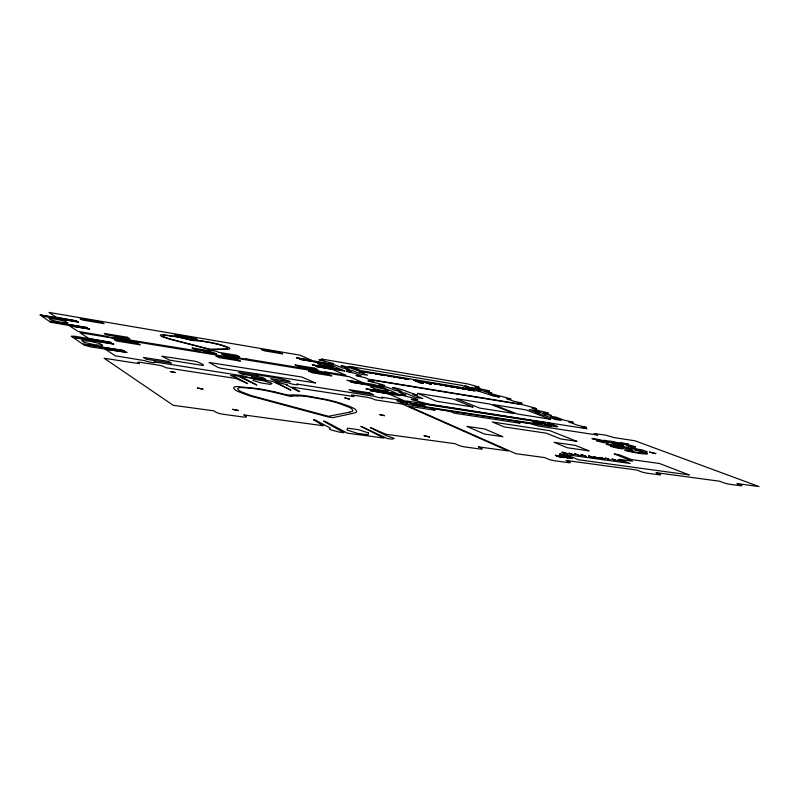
<?xml version="1.0" encoding="UTF-8"?>
<svg xmlns="http://www.w3.org/2000/svg" width="799" height="799" viewBox="0 0 799 799"><rect width="100%" height="100%" fill="white"/><g stroke="black" fill="none" stroke-linecap="round" stroke-linejoin="round"><path stroke-width="1.2" d="M352.709 410.726L351.9 408.898A32.739 4.414 12.5 0 0 349.133 407.25L337.697 402.986A24.469 3.276 12.5 0 0 332.654 401.567L330.486 401.008A25.638 3.436 12.5 0 0 324.744 399.68L307.985 396.694A29.563 3.985 12.5 0 0 301.762 396.034L297.558 395.895M655.749 453.662L649.607 452.174M601.257 458.087L605.213 459.195L599.659 457.497L602.766 458.107L600.548 457.647M621.612 461.123L617.717 460.054L621.802 460.963A10.177 1.228 14.4 0 1 622.361 461.193L623.25 461.692L621.083 461.383M617.357 460.913L614.151 460.004L615.31 460.514M402.906 378.506L399.75 377.787L402.946 378.476M352.848 367.65L349.253 366.911L351.7 367.52M580.933 454.851L582.661 455.08M574.591 453.972L578.356 454.831M618.696 447.59L613.292 446.491M642.516 451.085L637.093 449.987M348.354 366.441L351.64 367.091L350.172 366.691M626.845 447.78L629.153 448.039L624.029 446.661A5.303 0.579 14.3 0 0 624.019 446.971L616.598 444.154L623.23 445.363A7.471 0.799 14.2 0 0 623.33 444.813L618.965 443.954M604.024 441.877L598.761 440.808M611.015 445.393L618.786 447.43M611.714 442.057L616.838 443.085M634.845 448.908L642.546 450.946M349.612 412.174L328.469 416.299L252.664 395.974A48.18 6.562 12.2 0 1 249.777 395.036L242.087 392.109A32.519 4.464 12.1 0 1 239.061 390.481L237.633 388.813L238.631 387.845A24.09 3.306 12.1 0 1 241.028 387.555L250.007 388.124M596.733 439.81L604.074 441.727M618.925 444.114L611.694 442.227M567.39 453.992L562.027 452.334M562.027 452.194L563.704 452.424M566.731 453.792L564.404 453.223A8.419 1.059 14.1 0 1 562.886 452.574L565.083 452.953A9.049 1.149 14.1 0 1 566.531 453.562L566.791 453.722M291.136 396.314L288.179 395.845A70.372 10.007 12.1 0 0 279.241 393.587L274.417 392.439A35.366 4.884 12.1 0 0 264.439 390.312A35.615 4.914 12.1 0 0 250.137 388.174M649.637 452.004L655.769 453.612M585.837 456.449C586.096 456.958 586.706 456.059 584.279 455.75M598.241 458.177L599 458.336L593.198 456.519L595.435 457.408M631.04 446.052L630.381 446.002A5.184 0.549 14.2 0 1 626.506 445.163L626.376 445.592A7.8 0.829 14.2 0 0 629.482 446.301A10.757 1.139 14.2 0 0 634.276 447.08M427.395 382.921L430.651 383.68M575.34 454.152L577.657 454.711M615.12 459.924L611.774 459.145L614.441 459.894M464.798 386.067L467.765 386.676L465.437 386.197M368.369 372.733L364.544 372.014L365.552 372.314A6.382 0.639 12.8 0 0 367.19 372.524L367.84 372.594M618.526 460.174L621.123 460.883L618.526 460.274M423.36 383.26L420.614 382.751L421.273 382.961M447.63 385.967L444.184 385.378L444.993 385.508A6.122 0.589 13.2 0 0 446.551 385.767L447.1 385.837M437.193 384.259L436.054 384.039M333.632 417.507L353.458 413.213A69.563 9.368 12.3 0 0 356.724 411.665L355.695 409.607A37.483 5.054 12.5 0 0 351.72 407.35L349.762 406.501A41.977 5.673 12.5 0 0 346.796 405.343L340.704 403.275A28.434 3.815 12.5 0 0 333.822 401.308A30.202 4.055 12.5 0 0 331.315 400.679A29.333 3.935 12.5 0 0 325.912 399.4L307.325 395.994A34.307 4.624 12.5 0 0 298.946 395.056L294.202 394.886A82.167 11.336 12.8 0 0 288.02 395.205M604.434 459.045L603.265 458.846M556.204 455.44L559.959 456.109L555.315 455.25L558.271 456.559M471.4 389.672L472.948 389.922M394.177 376.788L395.895 377.048M374.971 373.562L376.489 373.812M397.363 377.617L396.923 377.577M385.358 375.61L384.489 375.43L385.468 375.54M615.08 460.034L617.387 460.833M572.114 458.556L565.093 456.489L566.851 456.728M348.983 366.571L350.092 366.731M413.602 380.054L417.527 380.813M430.591 383.75L430.152 383.71M363.805 371.705L364.873 371.905A6.881 0.689 12.8 0 1 366.481 372.184L367.84 372.534M454.481 386.916L456.339 387.475L455.859 387.315M464.239 388.773L463.3 388.404L464.299 388.704M422.801 383.111L421.642 382.961M474.506 390.491L473.977 390.341M612.523 459.325L613.652 459.525M571.275 458.336L570.576 458.266M352.199 367.51L351.55 367.43M581.722 455.021L583.689 455.52L583.17 455.56M467.295 386.906L469.143 387.245L467.185 386.666A13.323 1.248 13.3 0 0 466.726 386.566L464.848 386.147M414.192 380.204L414.711 380.254M394.756 376.928L395.395 377.008M595.555 457.328L598.281 458.087M418.556 382.032L419.225 382.192M382.611 374.831L384.669 375.24L383.061 374.971M434.426 383.5L437.233 384.199M427.994 383.061L429.123 383.2M634.766 449.907L637.013 449.957M440.409 384.748L441.058 384.858L437.952 384.119L440.329 384.748L439.47 384.599M613.063 446.421L610.905 446.411M380.893 374.571L383.31 375.15M471.979 389.812L473.507 390.062M443.295 384.978L447.66 385.907M461.542 388.004L463.31 388.354L462.042 388.144M622.421 461.552L620.214 461.103L621.272 461.333M617.008 443.145L619.265 443.235M598.651 440.778C589.083 439.49 615.17 445.632 606.821 441.837C605.422 440.419 582.052 436.314 596.753 439.999M441.807 384.988L442.486 385.128L438.851 384.289M460.004 387.775L461.842 388.244M197.613 340.754L200.249 340.993A16.559 1.728 12 0 1 204.005 341.513L208.978 342.391M381.383 374.711L382.561 374.901M402.237 378.366L401.308 378.207M434.966 383.9L433.827 383.63M433.278 383.38L434.606 383.7M460.474 387.914L461.582 388.154M426.976 382.471L422.961 381.562L428.354 382.771L424.908 382.331L427.675 382.611M435.105 383.66L435.605 383.939M364.264 371.745L367.17 372.274M375.79 373.732L376.349 373.842M562.316 454.961L565.093 455.34L561.847 454.761M563.515 455.65L567.28 456.169L559.45 453.952L563.555 454.651L560.598 454.241M170.287 335.87L164.944 335.29A13.353 1.398 11.8 0 0 163.415 335.3L162.806 336.129A18.067 1.898 11.8 0 0 164.414 337.008L168.289 338.386A27.935 2.916 11.8 0 0 171.415 339.315L209.668 349.203L224.729 348.873A36.614 3.805 11.9 0 0 227.385 348.544L227.625 347.875A18.327 1.918 11.9 0 0 226.526 347.175L221.343 345.288A13.833 1.438 12 0 0 217.538 344.249L216.938 344.099A14.492 1.508 12 0 0 213.173 343.24L203.845 341.233A19.256 2.007 12 0 0 198.162 340.444L195.835 340.244A45.483 4.824 12 0 0 191.81 340.084M569.347 453.163L573.792 454.891L570.027 453.502M607.749 458.686L604.923 458.157L608.409 458.746A9.988 1.208 14.4 0 0 609.377 459.545A8.619 1.049 14.4 0 0 610.226 459.964L609.647 459.884M618.756 445.842L622.491 446.401M414.431 380.124L415.041 380.224M608.978 441.278L604.204 440.289L629.212 449.837L633.088 450.406L626.855 447.949M414.681 380.164L416.039 380.484M445.023 385.767L449.008 386.436M450.426 386.676L454.391 387.335M456.369 387.665L460.304 388.324M461.712 388.554L465.627 389.213M466.926 389.423L470.821 390.072M472.009 390.272L475.884 390.921M446.851 386.267L447.43 386.376L445.223 385.847M468.853 389.952L468.943 389.922M421.812 382.581L419.825 382.192L420.883 382.621M469.452 387.575L470.681 388.134M469.992 387.875L468.953 387.695M470.152 387.835L471.18 388.014M369.258 372.674L373.562 373.393M439.7 384.459L441.857 384.918M448.459 385.907L452.414 386.566M373.852 373.513L370.496 372.953L371.715 373.303M450.396 386.376L450.596 386.436M400.409 378.077L401.158 378.177L400.539 378.107M468.214 387.145L465.867 386.566L467.215 386.896M584.149 455.81L583.07 455.55M376.798 374.132L375.57 373.802M421.992 383.101L421.233 382.891M377.158 374.262L374.961 373.642M455.18 386.936L455.829 387.125M435.395 383.7L436.574 384.019M395.235 376.918L395.974 377.068M473.198 390.292L469.712 389.383L471.16 389.832M429.183 383.54L425.637 382.611L427.075 383.071M395.934 377.398L392.379 376.469L395.735 377.298M400.689 378.197L400.429 378.147M434.376 383.56L432.708 383.32L433.268 383.45M209.328 342.222L213.972 343.171A16.579 1.728 12 0 1 217.628 344.019A16.939 1.768 12 0 1 218.996 344.369A15.96 1.658 12 0 1 222.701 345.388L225.817 346.406A23.481 2.447 11.9 0 1 227.266 346.946L228.184 347.335A20.984 2.187 11.9 0 1 229.812 348.304L229.553 349.043A38.931 4.045 11.9 0 1 226.756 349.403L210.297 349.592L170.626 339.415A30.672 3.206 11.8 0 1 166.651 338.227L162.327 336.689A20.145 2.117 11.8 0 1 160.759 335.89L160.279 335.141L161.258 334.771A15.491 1.618 11.8 0 1 163.026 334.761L175.091 336.369A16.829 1.758 11.8 0 1 178.467 337.008A21.873 2.297 11.8 0 1 184.709 338.357M584.359 455.78L585.068 455.939M467.515 386.796L465.408 386.257M350.242 367.001L352.878 367.61M351.081 367.16L352.229 367.46M415.86 380.384L418.906 381.343L413.652 380.184M349.762 366.901L348.354 366.491M461.163 388.194L459.974 387.885M369.448 372.753L371.305 373.173M472.209 390.351L473.218 390.551M467.125 389.503L468.104 389.692M461.912 388.634L462.661 388.813M448.658 385.987L450.147 386.307M456.569 387.745L457.318 387.924M450.626 386.746L452.833 387.285L452.194 387.155M435.745 383.969L435.135 383.86M472.878 390.162L471.4 389.752M458.736 387.865L459.545 388.024L457.398 387.305L458.586 387.825M439.55 384.419L439.6 384.429A7.63 0.739 13.2 0 0 439.041 384.239M428.933 383.43L427.385 382.991M582.601 455.16L584.309 455.62M563.655 452.514L567.49 453.872M439.81 384.439L440.499 384.629M178.577 337.278A19.556 2.057 11.8 0 1 184.16 338.486A45.613 4.894 11.7 0 1 191.72 340.324L193.398 340.624A41.828 4.434 12 0 1 197.643 340.764M456.279 387.175L457.338 387.505M458.356 387.715L457.927 387.605M376.689 373.922L377.617 374.162M568.798 457.208L566.241 456.778L569.417 458.107M396.214 377.128L396.893 377.398M420.224 382.721L419.725 382.581M568.848 457.108L571.415 458.207M458.276 387.695L457.118 387.395M378.696 374.441L378.896 374.431M558.481 456.619L562.426 457.128L558.711 456.179L559.18 456.379M455.36 387.235L454.551 386.956M439.08 384.569L438.551 384.419M367.4 372.324L368.419 372.674M615.17 460.574L613.472 459.984M457.378 387.934L458.766 388.274L458.187 388.164M446.212 386.037L446.801 386.197M558.371 456.589L561.367 456.948L560.688 456.589M420.224 382.651L419.225 382.431L419.904 382.571M400.958 378.127L400.389 377.947L402.287 378.267M396.384 377.168L397.463 377.537M569.018 457.148L572.214 458.366M377.837 374.212L378.426 374.302M444.204 385.328L443.325 385.108M473.767 390.701L473.128 390.581L474.097 390.791M447.11 385.777L445.842 385.438A6.602 0.639 13.2 0 0 444.294 385.178L443.934 385.248M429.492 383.34L430.072 383.53M603.125 458.806L601.857 458.236L604.473 458.956M584.808 455.959L585.867 456.349M468.564 389.812L469.093 389.962M421.552 382.571L422.801 383.011M348.993 366.621L350.381 366.951A14.152 1.418 12.7 0 1 350.891 367.051M558.421 456.489L556.164 455.61M463.4 388.953C461.812 388.584 465.388 389.463 463.3 388.983M421.662 382.601L422.631 382.831M394.746 377.078L394.197 376.878M601.767 457.887L602.346 457.957M635.035 449.987L635.065 449.997A8.949 0.959 14.3 0 0 644.194 452.104A8.949 0.959 14.3 0 0 646.761 451.735M610.925 446.421L611.065 446.461A9.039 0.999 14.2 0 0 620.334 448.599A9.039 0.999 14.2 0 0 623.1 448.249M583.709 456.109L584.598 456.349L583.55 456.059M474.077 390.222L473.398 390.082L474.197 390.272M364.234 371.905L363.765 371.825M417.178 380.773L418.017 380.993M422.301 382.801L423.41 383.16M473.847 390.222L474.546 390.411M381.413 374.801L382.232 375.031L380.893 374.701M473.887 389.153L472.738 389.023M468.653 389.253L464.788 388.604L469.193 389.652L468.054 389.213M467.745 389.093L467.295 389.023M467.615 389.143L468.434 389.463M431.52 384.169L429.283 383.64L429.972 383.919M430.701 384.109L431.39 384.379L429.153 383.85M621.732 461.083L622.451 461.413M414.961 380.614L414.212 380.304M601.188 458.127L600.429 457.757M391.12 376.299L389.652 376.049M390.421 376.249L391.49 376.679L386.926 375.59L390.711 376.479M580.503 455.69L581.003 455.899L577.657 455.4M568.908 453.383L569.387 453.572A5.094 0.639 14.1 0 0 569.857 453.552M354.656 368.409L352.369 367.87L352.988 368.129M356.953 369.528L355.575 369.358M353.727 368.319L354.347 368.579L352.059 368.039M419.215 382.331L418.516 382.142M612.543 459.435L614.451 459.805M631.07 446.002L629.562 445.532A14.092 1.508 14.3 0 0 627.624 445.143L620.274 443.046A5.004 0.529 14.2 0 1 620.384 442.816M581.682 455.12L580.953 454.961M575.34 454.232L574.581 454.062M634.835 449.068L630.021 447.83L642.216 449.977A8.799 0.949 14.3 0 1 646.9 451.765M610.995 445.552C597.752 442.596 615.969 445.043 618.616 446.491A8.889 0.979 14.2 0 1 623.25 448.289M352.749 410.746A65.428 8.809 12.3 0 1 349.582 412.174M291.056 396.294A75.515 10.407 12.8 0 1 297.608 395.914M333.682 417.527A6.901 0.999 12.5 0 1 327.001 416.659L251.206 396.284A52.914 7.211 12.2 0 1 247.011 394.936L238.412 391.66A36.374 5.004 12.1 0 1 235.046 389.832L233.488 387.964L234.666 386.866A27.955 3.835 12.1 0 1 237.443 386.526L259.006 388.753A30.032 4.115 12.1 0 1 263.95 389.652A39.57 5.463 12.1 0 1 275.096 392.019M275.086 392.029A92.255 13.313 12 0 1 288.099 395.215M184.699 338.367A49.928 5.363 11.7 0 1 191.85 340.094M170.347 335.89A19.695 2.067 11.8 0 1 178.557 337.248M566.891 456.748A4.225 0.549 14.2 0 1 568.808 457.068M609.677 459.884A9.099 1.109 14.4 0 1 607.849 458.776M569.278 453.333A4.085 0.509 14.1 0 1 568.838 453.363M635.275 446.861A4.994 0.529 14.2 0 0 634.046 446.311L626.935 444.544A11.865 1.248 14.2 0 1 625.607 444.274L624.289 443.874L628.453 444.174A7.331 0.779 14.2 0 0 625.617 443.535M635.235 446.851A4.834 0.509 14.2 0 1 635.195 447.08A6.522 0.689 14.2 0 1 634.246 447.07M620.274 442.786A8.819 0.939 14.2 0 1 625.677 443.565M608.998 441.188A6.332 0.679 14.2 0 1 609.397 441.118A6.602 0.709 14.2 0 1 613.882 441.807A7.461 0.799 14.2 0 1 619.135 443.195M516.743 421.722L520.039 423.22L454.481 413.203L452.124 412.204A4.454 0.519 13.3 0 0 446.132 410.646L433.907 408.768A4.484 0.529 13.2 0 0 432.519 409.198L434.846 410.197L408.419 406.162L515.854 453.682L544.698 457.587L547.844 458.936A5.293 0.709 14.1 0 0 555.065 460.843L568.469 462.641A5.263 0.699 14.2 0 0 569.238 461.822L566.052 460.474L636.823 470.042L640.139 471.37A5.084 0.629 14.6 0 0 647.12 473.198L659.135 474.806A5.064 0.619 14.6 0 0 659.335 473.957L655.989 472.628L719.659 481.238L723.095 482.536A4.914 0.559 14.9 0 0 729.837 484.294L740.663 485.742A4.894 0.549 15 0 0 740.393 484.873L736.938 483.575L759.05 486.571L635.015 440.798L614.051 437.592L605.982 435.195L594.146 433.557L597.712 435.095L537.917 425.957L530.666 423.65L516.773 421.692M238.492 410.546L232.619 409.338L238.492 410.546M346.396 371.325L355.365 373.513L361.398 376.099L355.974 375.41L356.404 375.76L365.083 377.667L368.798 379.265L521.937 404.344L517.682 402.736L522.007 403.285L521.308 402.886L513.467 401.158L506.536 398.551C524.544 401.777 481.368 391.48 490.017 393.537L499.435 397.083L493.652 396.134L476.514 390.441L480.339 391.081L471.29 387.655L476.963 388.614L486.052 392.039L491.735 392.988L485.193 390.531L489.457 391.101L488.858 390.751L481.318 389.073L474.956 386.686L479.2 387.255L478.631 386.916L467.465 383.87L321.468 359.031L324.694 360.409C306.666 357.702 337.118 363.575 333.453 364.154L328.119 363.495L336.808 365.582L342.491 368.009L349.113 369.118L341.133 365.732C348.983 366.711 356.054 370.337 363.575 372.434L359.2 371.705L367.54 375.22L360.878 374.122L352.599 370.596L345.947 369.488L351.8 371.994L346.456 371.285M400.519 401.438L407.79 403.125L400.539 401.408M554.236 425.767L547.485 424.119L554.236 425.767M162.117 356.284L169.768 360.179L201.508 365.233C208.08 366.481 196.384 360.898 193.967 361.068L162.137 356.264M368.489 432.908L368.209 434.786L357.423 433.338L347.036 430.002L347.545 428.174L358.212 429.632L368.489 432.908M384.489 415.66L379.575 414.541L384.489 415.66M586.336 427.365L581.922 426.876L586.915 428.753L426.017 403.715C428.314 403.355 398.961 397.383 417.208 399.949C423.24 399.57 385.418 392.229 405.822 395.086L398.891 392.119L405.922 393.248L415.73 397.403L422.771 398.521L412.903 394.356L417.527 395.096C409.098 392.738 401.198 388.564 392.399 387.505L401.807 391.5L394.806 390.371L388.104 387.515L378.616 385.188L384.149 385.817C389.562 385.428 354.147 378.566 373.832 381.413L370.057 379.795L523.375 404.883L535.68 408.269L536.419 408.679L532.064 408.149L539.465 410.926L547.555 412.713L548.334 413.143L543.969 412.614L551.59 415.48L545.667 414.531L535.08 410.536L529.148 409.577L539.695 413.572L535.69 412.933L540.284 414.681L544.299 415.32L555.265 419.475L561.288 420.424L550.291 416.279L556.234 417.228L564.094 420.174L572.424 422.012L573.263 422.501L568.878 421.982L576.988 425.018L586.336 427.365M246.282 359.3L224.589 355.375L221.503 353.817L239.69 356.813L236.564 355.265L218.467 352.289L216.469 351.27L208.639 349.982L210.616 350.991L192.06 347.925L194.966 349.453L213.613 352.519L216.659 354.077L203.306 351.89L204.055 352.419L202.117 352.399L195.206 350.561L113.997 337.438A4.674 0.529 11.3 0 1 110.831 337.478A4.674 0.529 11.3 0 1 105.178 335.989L77.893 331.335L69.623 325.922L89.758 329.088L50.677 322.247L49.638 321.538L87.461 327.65L48.949 321.068L41.578 316.034L78.582 322.087L39.95 314.926L76.784 320.968L56.25 317.183L48.999 312.429L299.945 355.156L311.6 360.249L296.339 357.822L326.581 363.215L328.249 363.925L299.535 359.25L329.358 364.404L341.892 369.807L312.169 364.863L343.051 370.307L344.808 371.066L315.555 366.371L332.903 369.557L345.977 375.27L324.764 371.795L325.772 372.384L323.555 372.274L317.593 370.616L245.433 358.791L246.282 359.3M542.461 423.949L535.68 422.351L542.451 423.919M202.896 389.103L197.413 387.974L202.826 389.183M315.315 382.911L221.373 368.349L218.107 367.45L209.018 362.466L301.682 377.008L315.315 382.911M286.402 384.868L298.247 391.32L299.695 391.54L291.755 387.056L354.017 396.614L351.89 395.625A4.634 0.569 12.7 0 1 353.777 395.255L366.971 397.283A4.604 0.559 12.8 0 1 373.053 398.881L375.23 399.87L402.366 404.034L508.184 450.926L478.411 446.871L481.368 448.219A5.413 0.769 13.6 0 1 479.999 448.998L465.328 447.011A5.453 0.779 13.5 0 1 457.947 445.043L455.04 443.695L385.967 434.286L370.396 427.625L386.396 435.675L394.207 438.411L392.149 439.17L387.285 438.511L360.878 426.306L384.019 438.072L347.385 433.168L325.153 421.353L323.505 421.123L343.989 432.708L338.866 432.019L331.106 429.922L329.378 428.993L330.217 428.064L315.186 419.974L313.508 419.745L323.405 425.767L243.755 414.921L246.042 416.299A6.152 0.979 11.8 0 1 242.766 416.938L223.95 414.391A6.222 0.999 11.6 0 1 216.03 412.224L213.852 410.846L173.243 405.313L104.13 358.252L139.475 363.675L137.937 362.706A5.263 0.689 11.3 0 1 141.343 362.496L157.603 365.003A5.213 0.679 11.4 0 1 164.035 366.721L165.653 367.7L235.945 378.486L247.68 383.64L236.524 377.637L230.521 375.55L237.653 375.969L256.789 385.028L240.609 376.429L272.579 381.383L290.966 390.212L275.435 381.822L287.171 384.758L286.402 384.868M429.463 436.983L424.189 435.755L429.463 436.983M349.343 399.011L344.709 397.932L349.333 399.031M175.39 372.544L170.207 371.515L175.381 372.564M421.443 405.233L414.232 403.555L421.443 405.233M271.8 383.3L270.671 384.429L261.103 382.961L252.764 380.374L254.052 379.275L263.53 380.743L271.8 383.3M400.988 395.265L399.49 395.605L369.967 390.561L388.574 393.887L404.254 400.738L381.682 397.233L382.391 397.552A4.494 0.529 12.9 0 1 380.714 397.912A4.494 0.529 12.9 0 1 374.741 396.364L296.819 384.039L297.468 384.359A4.714 0.579 12.3 0 1 295.231 384.669A4.714 0.579 12.3 0 1 289.108 383.061L274.407 380.554L270.661 378.666L290.207 381.712C279.45 377.298 267.355 377.128 256.119 374.252L258.526 375.48L238.531 372.344L242.067 374.202L262.172 377.338L265.867 379.225L251.475 376.988L252.085 377.308A4.834 0.609 12 0 1 249.538 377.587A4.834 0.609 12 0 1 243.345 375.949L154.267 361.887L154.776 362.197A5.144 0.659 11.4 0 1 151.52 362.396A5.144 0.659 11.4 0 1 145.178 360.709L115.366 355.835L105.178 349.183L127.061 352.409L90.567 346.876L84.364 345.218L83.086 344.349L124.254 350.651L82.237 343.78L73.208 337.617L113.848 344.149L113.408 343.87L72.419 337.068L71.221 336.259L74.776 336.219L111.221 342.511L88.839 338.486L80.02 332.724L349.333 376.738L363.155 382.781L347.016 380.354L373.792 384.499L381.243 386.766L350.831 382.052L351.47 382.331L382.571 387.335L397.493 393.767L365.912 388.753L366.591 389.053L398.891 394.366L400.988 395.265M398.272 377.468L399.949 378.047L398.311 377.468M418.856 381.542C411.495 381.233 428.484 383.24 417.937 381.692C425.278 382.002 408.339 380.004 418.856 381.542M388.144 390.821L383.6 390.711L374.611 388.664L370.277 386.766L374.881 386.906L383.75 388.923L388.144 390.821M333.632 367.25L320.888 365.113L317.253 363.525L321.807 363.805L329.947 365.652L333.632 367.25M102.392 345.288L94.841 344.788L84.434 342.431L81.728 340.614L89.318 341.143L99.565 343.46L102.392 345.288M67.775 322.846L60.704 322.237L51.296 320.099L49.079 318.611L56.19 319.25L65.458 321.348L67.775 322.846M596.124 457.697C595.395 457.827 599.48 458.566 596.174 457.727M560.648 455.879L559.919 455.78L564.034 457.507L564.713 457.607L561.567 456.279L568.029 458.057L560.648 455.879M689.088 474.876L578.406 459.755L566.002 454.581L630.181 463.48L619.734 459.345L632.508 461.133L614.191 453.942L618.746 454.591L631.41 459.555L659.495 463.51L689.088 474.876M588.893 455.899L589.263 456.788L592.978 457.557L588.893 455.899M590.95 456.898L589.133 456.159L590.95 456.898M588.903 450.826L567.39 447.76L553.987 442.296L575.32 445.383L588.903 450.826M502.691 436.673L484.474 434.047L466.766 426.356L484.733 428.993L502.691 436.673M576.818 441.328L560.788 438.971L546.366 433.198L504.159 426.896L492.304 421.982L549.892 430.691L576.818 441.328M538.616 424.249L414.881 405.203L410.396 403.245A7.461 0.879 13 0 0 400.459 400.669A7.461 0.879 13 0 0 397.862 401.308L403.785 403.924L551.12 426.566L544.449 423.969A6.991 0.749 13.8 0 0 534.95 421.532A6.991 0.749 13.8 0 0 533.652 422.301L538.616 424.249M168.419 361.358L143.44 357.443L146.437 359.28L171.565 363.195L168.419 361.358M369.448 392.858L349.023 389.662L353.108 391.53L373.622 394.736L369.448 392.858M549.552 423.22L405.742 400.868L411.645 403.435A7.411 0.869 13.1 0 0 421.572 406.022A7.411 0.869 13.1 0 0 423.989 405.343L419.505 403.415L540.583 422.212L545.517 424.129A6.951 0.739 13.8 0 0 555.015 426.576A6.951 0.739 13.8 0 0 556.164 425.777L549.552 423.22M472.868 407.001L436.574 401.268L417.468 393.288L453.153 399.021L472.868 407.001M514.156 413.512L479.51 408.049L456.139 398.641L490.137 404.114L514.156 413.512M550.551 419.255L517.333 414.012L493.263 404.614L525.902 409.867L550.551 419.255M137.508 343.25L114.017 339.425L116.584 341.003L140.215 344.838L137.508 343.25M237.213 359.49L215.87 356.014L218.996 357.622L240.449 361.108L237.213 359.49M328.049 374.292L308.574 371.116L312.139 372.753L331.705 375.929L328.049 374.292M380.244 374.791L378.177 374.062L380.244 374.791M127.251 337.238L104.26 333.453L106.706 334.941L129.818 338.746L127.251 337.238M314.187 368.069L295.041 364.913L298.436 366.471L317.662 369.627L314.187 368.069M405.582 379.016L403.904 378.366A7.511 0.729 13 0 0 407.26 379.116A6.492 0.629 13 0 0 408.519 379.365L408.818 379.485A6.851 0.669 13 0 1 404.394 378.536L405.582 379.016M461.942 385.408L351.82 366.821L361.008 370.676L472.159 389.303L461.942 385.408M101.833 322.347L80.11 318.661L82.237 319.96L104.07 323.665L101.833 322.347M194.477 338.087L174.572 334.701L177.178 336.049L197.173 339.435L194.477 338.087M279.55 352.529L261.253 349.423L264.239 350.791L282.626 353.907L279.55 352.529M647.25 453.782L643.535 452.673A22.102 2.407 14.2 0 1 624.628 449.917L625.707 450.636A25.149 2.737 14.2 0 0 647.24 453.782"/></g></svg>
